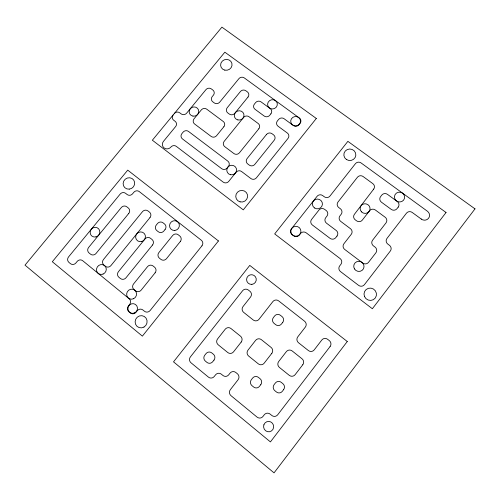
<?xml version="1.0" encoding="UTF-8"?>
<svg xmlns="http://www.w3.org/2000/svg" width="500" height="500" viewBox="0 0 500 500"><rect width="100%" height="100%" fill="white"/><g stroke="black" fill="none" stroke-linecap="round" stroke-linejoin="round"><path stroke-width="0.75" d="M421.35 219.125L412.219 212.45A4.131 3.962 18.8 0 0 406.475 213.169L386.956 238.45A4.144 4 21.7 0 0 387.819 244.094L389.475 245.331A4.15 4.013 23 0 1 390.344 250.994L364.412 284.675A4.162 4.062 30.1 0 1 358.612 285.375L340.494 271.562A4.125 4.044 24.3 0 1 339.7 265.869L340.938 264.275A4.112 4.031 21.3 0 0 340.144 258.6L306.163 232.812A4.05 3.975 4.2 0 0 300.494 233.519L299.256 235.087A4.037 3.969 0.6 0 1 293.587 235.794L291.994 234.581A4.037 3.969 -0.2 0 1 291.281 229.019L317.075 196.306A4.025 3.912 2.7 0 1 322.713 195.588L324.312 196.781A4.025 3.906 3.5 0 0 329.956 196.062L355.444 163.663A4.025 3.862 5.9 0 1 361.069 162.938L427.431 211.25A5.181 4.956 19.9 0 1 428.519 218.319A5.181 4.956 19.9 0 1 421.213 219.025M174.331 113.531A3.869 3.669 -24.8 0 1 179.725 112.806L181.206 113.919A3.862 3.663 -23.7 0 0 186.6 113.2L205.944 89.65A3.856 3.65 -19.6 0 1 211.331 88.919L212.819 90.025A3.856 3.65 -19.4 0 1 213.4 95.169L212.194 96.638A3.862 3.663 -19 0 0 212.775 101.8L214.269 102.912A3.869 3.669 -18.9 0 0 219.681 102.181L238.906 78.662A3.862 3.65 -15 0 1 244.306 77.931L299.394 118.038A3.931 3.756 -6.9 0 1 300.106 123.3L298.9 124.8A3.931 3.756 -7.1 0 1 293.381 125.531L284.088 118.731A3.925 3.75 -9.4 0 0 278.594 119.462L277.387 120.956A3.925 3.75 -9.6 0 0 278.062 126.219L287.356 133.05A3.938 3.781 -8.6 0 1 288.05 138.35L256.425 177.825A3.956 3.837 -15.1 0 1 250.875 178.544L241.606 171.537A3.95 3.825 -18.4 0 0 236.081 172.256L228.719 181.4A3.944 3.825 -21.6 0 1 223.188 182.113L176.3 146.356A3.9 3.725 -27.8 0 0 170.881 147.062A4.862 4.638 -28.2 0 1 164.106 147.938A4.862 4.638 -28.2 0 1 163.463 141.369L175.656 126.525A3.875 3.681 -25.9 0 0 175.125 121.319L173.644 120.194A3.869 3.669 -25 0 1 173.119 115.006M373.7 189.1L354.438 214.269A4.075 3.956 13 0 0 355.244 219.825L356.6 220.837A4.081 3.956 13.4 0 0 362.306 220.119L369.631 210.706A4.088 3.95 14.5 0 1 375.337 209.988L385.181 217.256A4.106 3.969 17 0 1 386.037 222.838L372.575 240.231A4.125 4.006 20.8 0 0 373.413 245.869L375.062 247.106A4.131 4.019 22.2 0 1 375.906 252.769L368.512 262.344A4.138 4.031 23.9 0 1 362.738 263.05L344.688 249.412A4.1 4.006 18 0 1 343.894 243.781L351.275 234.294A4.088 3.981 14.5 0 0 350.475 228.7L340.731 221.406A4.062 3.956 10.8 0 1 339.944 215.856L341.169 214.288A4.056 3.944 8.6 0 0 340.381 208.756L338.769 207.55A4.05 3.931 8 0 1 337.987 202.037L357.444 177.244A4.037 3.887 7.8 0 1 363.094 176.519L372.85 183.65A4.056 3.906 10.1 0 1 373.7 189.1M475 208.869L274.037 472.869L25 265.138L221.912 27.131L475 208.869M330.106 346.519L277.694 414.8A4.319 4.188 77.8 0 1 271.8 415.462L270.15 414.113A4.325 4.188 79.4 0 0 264.262 414.775L262.969 416.456A4.312 4.181 81.3 0 1 257.087 417.119L230.994 395.662A4.256 4.144 89 0 1 230.344 389.681L238.081 379.744A4.225 4.131 -89.8 0 0 237.425 373.8L235.812 372.488A4.225 4.125 -89.1 0 0 230.012 373.162L228.731 374.806A4.213 4.119 -86.4 0 1 222.938 375.481L221.331 374.162A4.219 4.119 -85.4 0 0 215.55 374.837L214.256 376.481A4.213 4.106 -82.9 0 1 208.481 377.15L190.994 362.775A4.181 4.075 -76.4 0 1 190.406 356.906L242.625 290.706A4.075 4.05 -56.2 0 1 248.319 290.012L249.913 291.262A4.075 4.05 -57.9 0 1 250.575 296.981L242.994 306.613A4.1 4.069 -73.4 0 0 243.65 312.362L253.25 319.994A4.119 4.088 -86.2 0 0 258.994 319.312L272.887 301.556A4.1 4.088 63 0 1 278.625 300.869L304.606 321.244A4.162 4.119 55.7 0 1 305.356 327.069L297.769 336.875A4.194 4.131 61.6 0 0 298.512 342.744L308.387 350.556A4.219 4.144 60 0 0 314.225 349.875L321.819 340.006A4.219 4.144 54.5 0 1 327.656 339.319L329.319 340.619A4.225 4.144 54.5 0 1 330.106 346.519M347.275 341.512L270.419 441.912L173.512 361.85L249.775 265.406L347.275 341.512M446.044 212.488L372.356 308.75L274.681 233.919L347.881 141.35L446.044 212.488M283.6 389.656L282.319 391.325A4.275 4.169 76.1 0 1 276.45 391.994L274.806 390.656A4.269 4.169 76.5 0 1 274.094 384.669L275.375 383.006A4.269 4.169 76.1 0 1 281.225 382.331L282.875 383.663A4.269 4.169 75.6 0 1 283.6 389.656M302.787 364.731L295.131 374.675A4.25 4.162 70.9 0 1 289.275 375.35L279.419 367.438A4.225 4.15 73.9 0 1 278.7 361.512L286.35 351.631A4.213 4.144 69.7 0 1 292.169 350.95L302.031 358.8A4.237 4.156 67 0 1 302.787 364.731M260.769 384.681L259.481 386.344A4.25 4.15 83.1 0 1 253.644 387.013L252.013 385.688A4.244 4.15 83.7 0 1 251.331 379.725L252.619 378.069A4.244 4.15 83.4 0 1 258.444 377.394L260.075 378.713A4.244 4.15 82.8 0 1 260.769 384.681M398.206 207.113L396.994 208.681A4.1 3.944 15.8 0 1 391.269 209.4L381.419 202.169A4.081 3.931 13.6 0 1 380.581 196.644L381.794 195.081A4.081 3.925 13.5 0 1 387.488 194.363L397.337 201.569A4.1 3.944 15.7 0 1 398.206 207.113M282.738 322.369L281.469 323.994A4.138 4.106 70.1 0 1 275.7 324.675L274.081 323.394A4.131 4.106 71.3 0 1 273.375 317.594L274.637 315.975A4.131 4.1 69.6 0 1 280.4 315.287L282.019 316.562A4.138 4.106 68.4 0 1 282.738 322.369M271.819 353.331L264.156 363.2A4.206 4.131 82.5 0 1 258.35 363.875L248.631 356.037A4.188 4.119 87.5 0 1 247.963 350.163L255.613 340.356A4.169 4.112 84.9 0 1 261.388 339.675L271.112 347.444A4.188 4.131 79.3 0 1 271.819 353.331M336.994 236.075L335.763 237.65A4.075 3.981 12.3 0 1 330.056 238.356L312.331 224.969A4.044 3.956 4.9 0 1 311.588 219.419L318.95 210.056A4.037 3.938 5.2 0 1 324.606 209.344L326.213 210.544A4.044 3.944 5.8 0 1 326.975 216.075L325.75 217.638A4.056 3.956 8.2 0 0 326.512 223.188L336.213 230.481A4.075 3.981 12.2 0 1 336.994 236.075M241.2 342.056L233.531 351.85A4.169 4.1 -83.5 0 1 227.769 352.531L218.188 344.769A4.15 4.081 -78.4 0 1 217.569 338.938L225.225 329.206A4.138 4.075 -77.6 0 1 230.956 328.525L240.544 336.219A4.156 4.094 -84 0 1 241.2 342.056M213.994 360.087L212.706 361.725A4.181 4.088 -79.8 0 1 206.95 362.394L205.362 361.094A4.181 4.088 -79.1 0 1 204.756 355.225L206.038 353.594A4.175 4.088 -79 0 1 211.781 352.919L213.375 354.219A4.181 4.088 -79.7 0 1 213.994 360.087M218.444 240.95L142.381 336.138L52.319 261.725L127.725 170.138L218.444 240.95M316.312 118.469L243.281 209.862L152.363 140.213L224.844 52.181L316.312 118.469M201.95 245.825L150.081 310.569A4.088 3.962 -59.2 0 1 144.45 311.25L142.919 309.994A4.094 3.962 -60.1 0 0 137.294 310.675L136.012 312.269A4.088 3.95 -59.1 0 1 130.394 312.95L128.869 311.694A4.088 3.944 -58.8 0 1 128.381 306.006L129.662 304.419A4.075 3.931 -57.4 0 0 129.175 298.75L82.694 260.712A4.019 3.825 -51.1 0 0 77.194 261.4L75.925 262.95A4.013 3.812 -50.8 0 1 70.425 263.637L68.956 262.425A4.013 3.806 -50.7 0 1 68.562 256.913L120.194 194.05A3.938 3.762 -39 0 1 125.638 193.35L127.119 194.513A3.931 3.762 -37.8 0 0 132.575 193.812L133.819 192.294A3.938 3.769 -37.5 0 1 139.275 191.588L201.363 240.275A4.006 3.919 -38.4 0 1 201.95 245.825M155.119 272.806L141.15 290.15A4.056 3.919 -54.5 0 1 135.556 290.837L134.037 289.6A4.056 3.919 -54.3 0 1 133.544 283.969L147.5 266.681A4.031 3.906 -50.1 0 1 153.075 265.988L154.6 267.213A4.031 3.912 -50.3 0 1 155.119 272.806M180.312 241.513L166.488 258.688A4.019 3.9 -46.2 0 1 160.912 259.375L159.388 258.156A4.013 3.9 -46.1 0 1 158.863 252.606L172.681 235.487A3.994 3.881 -40.6 0 1 178.238 234.788L179.762 235.994A4 3.887 -40.7 0 1 180.312 241.513M266.519 134.45L247.081 158.594A3.944 3.806 -15.4 0 0 247.719 163.938L249.262 165.1A3.944 3.806 -15.1 0 0 254.794 164.381L274.244 140.162A3.931 3.775 -11 0 0 273.569 134.869L272.025 133.725A3.931 3.769 -11.3 0 0 266.519 134.45M228.412 166.45L227.188 167.969A3.931 3.794 -20.9 0 1 221.675 168.688L182.419 138.887A3.887 3.713 -25.2 0 1 181.875 133.644L183.094 132.156A3.887 3.706 -24.9 0 1 188.519 131.431L227.8 161.106A3.931 3.794 -20.6 0 1 228.412 166.45M258.831 128.769L239.406 152.831A3.925 3.775 -17.8 0 1 233.906 153.55L224.756 146.669A3.912 3.756 -19.1 0 1 224.156 141.381L243.556 117.469A3.9 3.725 -15.1 0 1 249.019 116.744L258.181 123.506A3.912 3.744 -13.7 0 1 258.831 128.769M270.894 113.825L269.694 115.312A3.906 3.725 -11.8 0 1 264.212 116.044L255.044 109.306A3.894 3.706 -13.2 0 1 254.4 104.1L255.606 102.619A3.894 3.706 -13 0 1 261.056 101.888L270.231 108.6A3.906 3.725 -11.6 0 1 270.894 113.825M152.531 244.994L125.975 277.812A4.037 3.887 -52.2 0 1 120.412 278.5L118.906 277.275A4.037 3.881 -52 0 1 118.438 271.688L144.975 238.975A3.994 3.862 -44.3 0 1 150.512 238.281L152.019 239.481A4 3.862 -44.4 0 1 152.531 244.994M165.081 229.488L163.831 231.038A3.981 3.856 -40.5 0 1 158.294 231.737L156.781 230.538A3.981 3.85 -40.5 0 1 156.269 225.062L157.519 223.519A3.981 3.85 -40 0 1 163.044 222.819L164.556 224.013A3.981 3.85 -40.1 0 1 165.081 229.488M149.987 217.575L110.931 265.587A4.019 3.85 -50.4 0 1 105.4 266.275L103.906 265.056A4.019 3.85 -50.2 0 1 103.462 259.519L142.487 211.656A3.962 3.812 -39.6 0 1 147.981 210.95L149.481 212.131A3.962 3.819 -39.6 0 1 149.987 217.575M223.869 126.737L216.581 135.7A3.9 3.725 -20.8 0 1 211.125 136.419L194.606 124A3.881 3.694 -22.5 0 1 194.05 118.787L201.325 109.906A3.875 3.681 -21.1 0 1 206.731 109.181L223.269 121.5A3.894 3.719 -19.2 0 1 223.869 126.737M248.006 97.05L234.762 113.344A3.887 3.7 -17.1 0 1 229.319 114.069L227.806 112.95A3.881 3.694 -17.3 0 1 227.206 107.75L240.444 91.512A3.875 3.675 -15 0 1 245.869 90.781L247.381 91.888A3.875 3.675 -14.9 0 1 248.006 97.05M128.775 213.406L96.025 253.469A4.006 3.819 -48.9 0 1 90.525 254.156L89.044 252.956A4 3.812 -48.8 0 1 88.625 247.45L121.344 207.512A3.956 3.787 -40.8 0 1 126.812 206.812L128.3 207.987A3.956 3.787 -40.9 0 1 128.775 213.406M134.669 312.875A4.906 4.731 -58.9 0 0 135.506 304.475A4.906 4.731 -58.9 0 0 127.956 308.163A4.906 4.731 -58.9 0 0 134.669 312.875M293.406 125.438A4.913 4.694 -7.1 0 0 300.519 120.9A4.913 4.694 -7.1 0 0 292.925 117.319A4.913 4.694 -7.1 0 0 293.406 125.438M192.981 116.119A4.838 4.594 -22.4 0 0 198.525 109.95A4.838 4.594 -22.4 0 0 190.381 108.6A4.838 4.594 -22.4 0 0 192.981 116.119M293.3 235.525A5.044 4.956 0.3 0 0 300.931 231.344A5.044 4.956 0.3 0 0 293.425 226.944A5.044 4.956 0.3 0 0 293.3 235.525M103.038 274.094A5.038 4.819 -51.6 0 0 104.569 265.594A5.038 4.819 -51.6 0 0 96.569 268.825A5.038 4.819 -51.6 0 0 103.038 274.094M133.644 298.694A5.081 4.906 -55.9 0 0 134.519 290.006A5.081 4.906 -55.9 0 0 126.675 293.831A5.081 4.906 -55.9 0 0 133.644 298.694M174.831 230.444A4.975 4.825 -38.2 0 0 178.525 222.712A4.975 4.825 -38.2 0 0 170.031 223.594A4.975 4.825 -38.2 0 0 174.831 230.444M141.562 241.556A4.988 4.806 -44 0 0 144.181 233.4A4.988 4.806 -44 0 0 135.881 235.469A4.988 4.806 -44 0 0 141.562 241.556M95.956 236.9A4.975 4.737 -46 0 0 98.644 228.806A4.975 4.737 -46 0 0 90.4 230.856A4.975 4.737 -46 0 0 95.956 236.9M314.544 207.981A5.031 4.9 2.7 0 0 322.419 204.363A5.031 4.9 2.7 0 0 315.25 199.519A5.031 4.9 2.7 0 0 314.544 207.981M395.887 200.419A5.125 4.913 15.1 0 0 404.462 198.506A5.125 4.913 15.1 0 0 398.3 192.262A5.125 4.913 15.1 0 0 395.887 200.419M354.475 268.931A5.175 5.05 25.2 0 0 363.394 268.894A5.175 5.05 25.2 0 0 358.75 261.3A5.175 5.05 25.2 0 0 354.475 268.931M230.719 174.769A4.925 4.763 -19.7 0 0 236.325 168.431A4.925 4.763 -19.7 0 0 227.987 166.988A4.925 4.763 -19.7 0 0 230.719 174.769M270.569 108.637A4.875 4.638 -11 0 0 277.3 103.675A4.875 4.638 -11 0 0 269.538 100.669A4.875 4.638 -11 0 0 270.569 108.637M237.881 119.931A4.869 4.638 -16.1 0 0 243.844 114.113A4.869 4.638 -16.1 0 0 235.744 112.188A4.869 4.638 -16.1 0 0 237.881 119.931M251.887 284.369A4.869 4.838 -37.5 0 0 255.394 276.719A4.869 4.838 -37.5 0 0 247.019 277.55A4.869 4.838 -37.5 0 0 251.887 284.369M263.863 424.856A5.213 5.038 79.2 0 0 269.587 431.737A5.213 5.038 79.2 0 0 272.438 423.25A5.213 5.038 79.2 0 0 263.863 424.856M361.488 211.863A4.981 4.819 12.7 0 0 369.862 210A4.981 4.819 12.7 0 0 363.906 203.875A4.981 4.819 12.7 0 0 361.488 211.863M129.275 189.137A5.888 5.619 -36.8 0 0 133.725 180.075A5.888 5.619 -36.8 0 0 123.713 181.156A5.888 5.619 -36.8 0 0 129.275 189.137M143.969 327.069A6.162 5.956 -62 0 0 144.262 316.469A6.162 5.956 -62 0 0 135.119 321.769A6.162 5.956 -62 0 0 143.969 327.069M224.806 70.138A5.756 5.412 -16.7 0 0 231.875 63.294A5.756 5.412 -16.7 0 0 222.306 61.1A5.756 5.412 -16.7 0 0 224.806 70.138M240.131 201.869A5.956 5.8 -19.2 0 0 247.431 194.65A5.956 5.8 -19.2 0 0 237.506 192.169A5.956 5.8 -19.2 0 0 240.131 201.869M346.469 159.525A6.006 5.763 3.5 0 0 355.838 155.225A6.006 5.763 3.5 0 0 347.231 149.569A6.006 5.763 3.5 0 0 346.469 159.525M364.513 296.556A6.288 6.125 33.8 0 0 375.244 298.062A6.288 6.125 33.8 0 0 370.969 288.137A6.288 6.125 33.8 0 0 364.513 296.556"/></g></svg>
